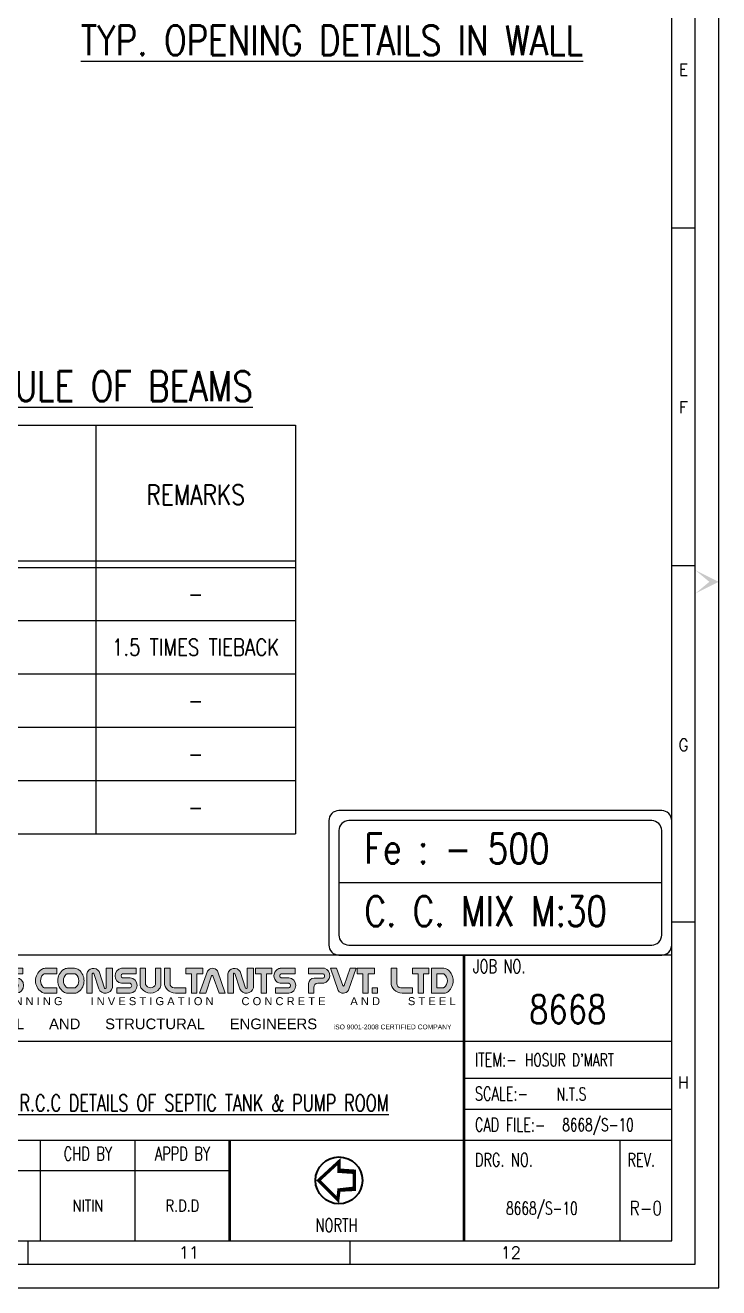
# Model space of a CAD drawing. Header units: inches. Extents: x 242373 to 956460, y -331936 to -238383.
# Drawn here: x 946048 to 956460, y -280173 to -261222 of the extents above; entities that cross this region are included whole.
import ezdxf
from ezdxf.enums import TextEntityAlignment as Align

# ---------------------------------------------------------------- set-up
doc = ezdxf.new("R2010")
doc.units = ezdxf.units.IN
doc.header["$MEASUREMENT"] = 0
doc.layers.add('00 ECPL LOGO', color=250, linetype='Continuous', lineweight=20)
doc.layers.add('00 ELEV-2', color=9, linetype='Continuous', lineweight=30)
for name, color, linetype in [('NO. BEAM', 3, 'Continuous'), ('PNA', 8, 'Continuous'), ('S-TEXT', 2, 'Continuous'), ('S-TEXT-1', 4, 'Continuous'), ('S-TITIL', 6, 'Continuous'), ('SCH-LINE', 7, 'Continuous'), ('SCHEDULE LINE', 7, 'Continuous'), ('TEXT (SHEET)', 4, 'Continuous'), ('TITLE', 6, 'Continuous')]:
    doc.layers.add(name, color=color, linetype=linetype)
doc.styles.add('ROMANS', font='SIMPLEX.shx', dxfattribs={"width": 0.7})
doc.styles.add('SEC. TEXT', font='arial.ttf', dxfattribs={"height": 180})

# ---------------------------------------------------------------- blocks, each defined once
blk = doc.blocks.new('EPICONS TITLE')
at = {"layer": '00 ECPL LOGO'}
h = blk.add_hatch(color=7, dxfattribs=at)
h.dxf.hatch_style = 1
h.paths.add_polyline_path([(677.829000000027, -251.6688805880694), (677.829000000027, -145.874880588075), (413.6996235806726, -145.8748805880605, 0.2616358707957879), (302.6814354319358, -208.2364159381687, 0.2858408379366701), (304.3129999999655, -377.5478805880703, 0.3449017254041466), (323.5944401986198, -574.1071127139802, 0.2049917351981788), (417.640792237711, -614.3558805880675), (677.829000000027, -614.3558805880675), (677.829000000027, -510.3428805880612), (424.0430000001793, -510.3428805880612, -1), (418.1403729059966, -426.4408805880738), (677.829000000027, -426.4408805880738), (677.829000000027, -330.929880588068), (424.0430000001793, -330.929880588068, -1), (422.3324556179576, -251.6688805880694)])
h = blk.add_hatch(color=7, dxfattribs=at)
h.dxf.hatch_style = 1
h.paths.add_polyline_path([(1011.447999999975, -145.874880588075), (712.3700000002283, -145.874880588075), (712.3700000002283, -251.6688805880694), (996.887999999919, -251.6688805880694, -0.4405445300967683), (996.887999999919, -330.929880588068), (816.3700000002282, -330.929880588068, 0.4142135623730951), (712.3700000002283, -434.9298805880676), (712.3700000002283, -614.3558805880675), (809.7660000001779, -614.3558805880675), (809.7660000001779, -504.4408805880736, -0.4142135623730951), (887.7660000001778, -426.4408805880738), (996.887999999919, -426.4408805880738, 0.7578110330704237)])
h.paths.add_polyline_path([(1254.339999999967, -145.874880588075), (1152.667000000016, -145.874880588075), (1152.667000000016, -614.3558805880675), (1254.339999999967, -614.3558805880675)])
h.paths.add_polyline_path([(1708.261000000057, -145.874880588075), (1494.137453583884, -145.874880588075, 0.1542751128099965), (1419.422639336553, -169.4902175392781, 0.5196721722076539), (1419.422639409662, -590.7405436881454, 0.1542751126342965), (1494.137453583884, -614.3558805880675), (1708.261000000057, -614.3558805880675), (1708.261000000057, -510.3428805880612), (1471.605823972844, -510.3428805880612, -0.210355668819247), (1452.431346758618, -501.9024769265231, -0.3887068919456219), (1452.431346933706, -260.1092840586862, -0.2103556662197497), (1471.605823972844, -251.6688805880694), (1708.261000000057, -251.6688805880694)])
h.paths.add_polyline_path([(2036.833046804531, -145.874880588075), (1904.484896216192, -145.874880588075, 0.1590184077039844), (1827.812896651798, -170.8920034945695, 0.5079685555607166), (1827.812896651798, -589.3387576815513, 0.1590184077039775), (1904.484896216192, -614.3558805880675), (2036.833046804531, -614.3558805880675, 0.1737914576711908), (2119.411430395092, -584.7591203943882, 0.4723113917507903), (2119.411430538981, -175.4716409002722, 0.1737914580408644)])
h.paths.add_polyline_path([(2045.959092261153, -251.6688805880694, -0.1850521213143653), (2063.335037178243, -258.3278222344088, -0.4458936489019866), (2063.335037178243, -503.6839389417146, -0.1850521213142943), (2045.959092261153, -510.3428805880757), (1898.908907739096, -510.3428805880612, -0.1850521213143657), (1881.532962821773, -503.6839389417218, -0.4458936489019796), (1881.532962821773, -258.3278222344234, -0.1850521213142969), (1898.908907739096, -251.6688805880694)], flags=16)
h.paths.add_polyline_path([(2501.364792676293, -209.2070423990445, 0.7234346587531432), (2272.630000000237, -251.6688805880694), (2272.630000000237, -614.3558805880675), (2373.57500000007, -614.3558805880675), (2373.57500000007, -251.6688805880622, -0.7234346587529217), (2399.227408075589, -241.4160778191071), (2495.169295274769, -532.6520307543833, 0.7240771278037909), (2750.80900000001, -510.1211194119313), (2750.80900000001, -145.874880588075), (2634.693000000087, -145.874880588075), (2634.693000000087, -508.9202137739849, -0.7556609249475357), (2603.486040618154, -519.2007253202681)])
h.paths.add_polyline_path([(3197.619000000064, -145.874880588075), (2916.156000000075, -145.874880588075, 0.8237132352941078), (2916.156000000075, -428.7548805880724), (3082.009999999894, -428.7548805880724, -0.7132718676577892), (3082.009999999894, -510.3428805880612), (2829.654000000213, -510.3428805880612), (2829.654000000213, -614.3558805880675), (3082.009999999894, -614.3558805880675, 0.9003086005635502), (3082.009999999894, -323.6888805880735), (2936.396999999998, -323.6888805880735, -0.7469314079422107), (2936.396999999998, -251.6688805880694), (3197.619000000064, -251.6688805880694)])
h = blk.add_hatch(color=7, dxfattribs=at)
h.dxf.hatch_style = 1
h.paths.add_polyline_path([(3836.698999999907, -145.874880588075), (3622.575453583966, -145.874880588075, 0.1542753947379089), (3547.860522154604, -169.4902998373, 0.5196718187966388), (3547.860522154604, -590.7404613387987, 0.1542753947378824), (3622.575453583966, -614.3558805880675), (3836.698999999907, -614.3558805880675), (3836.698999999907, -510.3428805880612), (3600.079229690717, -510.3428805880612, -0.210931993460751), (3580.866038935841, -501.8601092790412, -0.3852776021417976), (3579.958592769341, -260.2964949306624, -0.2128946086899093), (3599.302848158755, -251.6688805880694), (3836.698999999907, -251.6688805880694)])
h.paths.add_polyline_path([(4255.110002492902, -175.4717000801611, 0.1737916426148752), (4172.531546804472, -145.874880588075), (4040.183396215899, -145.874880588075, 0.1590180554088046), (3963.51154094271, -170.8918981146998, 0.5079689893301759), (3963.511540921523, -589.3388630458282, 0.1590180554609724), (4040.183396215899, -614.3558805880675), (4172.531546804472, -614.3558805880675, 0.1737916426149141), (4255.110002492902, -584.7590610960251, 0.4723111765146373)])
h.paths.add_polyline_path([(4181.657592261326, -251.6688805880694, -0.1850527108791211), (4199.033581279334, -258.3278618546901, -0.4458934349517053), (4199.03358065302, -503.6838998839231, -0.1850527025092473), (4181.657592261326, -510.3428805880612), (4034.607407738802, -510.3428805880612, -0.1850527037449687), (4017.231419254442, -503.6838998008751, -0.4458934353954175), (4017.23141899507, -258.3278616084716, -0.1850527072153554), (4034.607407738802, -251.6688805880694)], flags=16)
h.paths.add_polyline_path([(4406.072999999975, -251.6688805880694), (4406.072999999975, -614.3558805880675), (4507.01800000004, -614.3558805880675), (4507.01800000004, -251.6688805880622, -0.4368608131132649), (4521.746773780672, -236.22645193059, -0.3197383771048161), (4533.902940743022, -245.1574866697265), (4628.612295274971, -532.6520307543833, 0.7240771278037909), (4884.251999999978, -510.1211194119313), (4884.251999999978, -145.874880588075), (4768.136000000056, -145.874880588075), (4768.136000000056, -508.9202137739849, -0.7556609249475357), (4736.929040618124, -519.2007253202681), (4634.807792676263, -209.2070423990445, 0.723434658753143)])
h.paths.add_polyline_path([(5334.871000000159, -145.874880588075), (5053.408000000171, -145.874880588075, 0.8237132352941078), (5053.408000000171, -428.7548805880724), (5219.261999999988, -428.7548805880724, -0.7132718676577892), (5219.261999999988, -510.3428805880612), (4966.906000000076, -510.3428805880612), (4966.906000000076, -614.3558805880675), (5219.261999999988, -614.3558805880675, 0.9003086005635502), (5219.261999999988, -323.6888805880735), (5073.649000000092, -323.6888805880735, -0.7469314079422107), (5073.649000000092, -251.6688805880694), (5334.871000000159, -251.6688805880694)])
h.paths.add_polyline_path([(5508.954000000027, -145.874880588075), (5408.048000000068, -145.874880588075), (5408.048000000068, -451.793677041125, 0.1601061359490621), (5433.391377604916, -528.9104157484616, 0.5053025798314036), (5771.586622395203, -528.9104157484398, 0.160106135949047), (5796.930000000052, -451.793677041125), (5796.930000000052, -145.874880588075), (5698.728000000003, -145.874880588075), (5698.728000000003, -451.3878805880668, -0.6213179887655872), (5508.954000000027, -451.3878805880668)])
h.paths.add_polyline_path([(5968.595000000089, -145.874880588075), (5862.476000000142, -145.874880588075), (5862.476000000142, -406.3558805880671, 0.4142135623730951), (6070.476000000142, -614.3558805880675), (6267.347999999882, -614.3558805880675), (6267.347999999882, -510.3428805880612), (6046.595000000086, -510.3428805880612, -0.4142135623730951), (5968.595000000089, -432.3428805880612)])
h.paths.add_polyline_path([(6588.746999999858, -145.874880588075), (6267.347999999882, -145.874880588075), (6267.347999999882, -249.146880588065), (6372.024000000091, -249.146880588065), (6372.024000000091, -614.3558805880675), (6473.437000000034, -614.3558805880675), (6473.437000000034, -249.146880588065), (6588.746999999858, -249.146880588065)])
h.paths.add_polyline_path([(6863.417465642443, -194.3833644490369, 0.5392113691825711), (6672.362500738701, -200.5012775408977), (6522.823999999906, -614.3558805880675), (6640.630000000236, -614.3558805880675), (6752.175306084914, -289.3993335198393, -0.7086169242701768), (6776.705099989776, -289.2235735791546), (6893.545000000274, -614.3558805880675), (7006.242000000201, -614.3558805880675)])
h.paths.add_polyline_path([(7288.120792676345, -209.2070423990445, 0.7234346587531455), (7059.386000000058, -251.6688805880694), (7059.386000000058, -614.3558805880675), (7160.331000000121, -614.3558805880675), (7160.331000000121, -251.6688805881058, -0.7234346587541342), (7185.983408075408, -241.4160778191071), (7281.925295274587, -532.6520307543542, 0.7240771278038776), (7537.565000000062, -510.1211194119313), (7537.565000000062, -145.874880588075), (7421.448999999906, -145.874880588075), (7421.448999999906, -508.9202137739777, -0.755660924947765), (7390.242040618205, -519.2007253202681)])
h.paths.add_polyline_path([(7885.509999999893, -145.874880588075), (7579.021999999997, -145.874880588075), (7579.021999999997, -249.146880588065), (7683.697999999976, -249.146880588065), (7683.697999999976, -614.3558805880675), (7785.110999999917, -614.3558805880675), (7785.110999999917, -249.146880588065), (7885.509999999893, -249.146880588065)])
h.paths.add_polyline_path([(8321.231000000262, -145.8748895665849), (8059.113881815575, -145.8748895665849, 0.1575684330512956), (7983.037112435209, -170.4598756423875, 0.5115319395077659), (7983.036983966012, -404.1698107758493, 0.1575687150537786), (8059.113869374966, -428.7548805880724), (8205.621999999858, -428.7548895665821, -0.7132718676577892), (8205.621999999858, -510.3428895665856), (7953.266000000178, -510.3428895665856), (7953.266000000178, -614.3558805880675), (8205.62208533811, -614.3558805880675, 0.9003083347794477), (8205.621999999858, -323.6888895665834), (8065.364551706822, -323.6888895665834), (8060.008999999964, -323.6888895665834, -0.7222040061934756), (8060.00902710727, -249.146880588065), (8321.231000000262, -249.146880588065)])
h = blk.add_hatch(color=7, dxfattribs=at)
h.dxf.hatch_style = 1
h.paths.add_polyline_path([(8875.226000000142, -145.874880588075), (8576.147999999928, -145.874880588075), (8576.147999999928, -251.6688805880694), (8848.540562731097, -251.6688805880694, -0.2704442398320413), (8871.177222227094, -264.8789764891917, -0.2629701555815113), (8871.177222214057, -317.7197847098578, -0.2704442395604956), (8848.540562731097, -330.929880588068), (8680.14799999993, -330.929880588068, 0.4142135623730951), (8576.147999999928, -434.9298805880676), (8576.147999999928, -614.3558805880675), (8673.54400000011, -614.3558805880675), (8673.54400000011, -504.4408805880736, -0.4142135623730951), (8751.54400000011, -426.4408805880738), (8860.666000000085, -426.4408805880738, 0.7578110330704237)])
h.paths.add_polyline_path([(9103.043641752913, -145.874880588075), (8990.346641752985, -145.874880588075), (9133.17117611051, -565.8473967271057, 0.5392113691825723), (9324.226141014251, -559.7294836352298), (9473.764641752816, -145.874880588075), (9355.958641753183, -145.874880588075), (9244.413335668272, -470.8314276562886, -0.70861692427021), (9219.88354176318, -471.0071875969807)])
h.paths.add_polyline_path([(9813.71550000005, -145.874880588075), (9492.316500000072, -145.874880588075), (9492.316500000072, -249.146880588065), (9596.992500000053, -249.146880588065), (9596.992500000053, -614.3558805880675), (9698.405500000228, -614.3558805880675), (9698.405500000228, -249.146880588065), (9813.71550000005, -249.146880588065)])
h.paths.add_polyline_path([(10234.22000000009, -145.874880588075), (10128.10100000014, -145.874880588075), (10128.10100000014, -406.3558805880671, 0.4142135623730951), (10336.10100000014, -614.3558805880675), (10532.97299999976, -614.3558805880675), (10532.97299999976, -510.3428805880612), (10312.22000000009, -510.3428805880612, -0.4142135623730951), (10234.22000000009, -432.3428805880612)])
h.paths.add_polyline_path([(9870.740000000107, -510.3428805880612), (9774.812999999966, -510.3428805880612), (9774.812999999966, -614.3558805880675), (9870.740000000107, -614.3558805880675)])
h = blk.add_hatch(color=7, dxfattribs=at)
h.dxf.hatch_style = 1
h.paths.add_polyline_path([(10532.76500000013, -145.874880588075), (10532.76500000013, -249.146880588065), (10637.44100000011, -249.146880588065), (10637.44100000011, -614.3558805880675), (10738.85400000028, -614.3558805880675), (10738.85400000028, -249.146880588065), (10839.25300000002, -249.146880588065), (10839.25300000002, -145.874880588075)])
h.paths.add_polyline_path([(10889.70600000024, -145.874880588075), (10889.70600000024, -614.3558805880675), (11119.4150058045, -614.3558805880675, 0.189445747908787), (11207.92410275433, -579.5721594333297, 0.4357543011908771), (11207.92410275433, -180.6586017428417, 0.1894457479087427), (11119.4150058045, -145.874880588075)])
h.paths.add_polyline_path([(11121.78200000012, -249.146880588065, -0.5191120844117068), (11121.78200000012, -510.3428805880612), (10988.62300000013, -510.3428805880612), (10988.62300000013, -249.146880588065)], flags=16)
at = {"layer": '00 ECPL LOGO', "color": 7}
for p, q in [((677.829000000027, -145.874880588075), (413.6996235806726, -145.874880588075)), ((677.829000000027, -251.6688805880694), (677.829000000027, -145.874880588075)), ((1011.447999999975, -145.874880588075), (712.3700000002283, -145.874880588075)), ((712.3700000002283, -145.874880588075), (712.3700000002283, -251.6688805880694)), ((1152.667000000016, -145.874880588075), (1254.339999999967, -145.874880588075)), ((1152.667000000016, -145.874880588075), (1152.667000000016, -614.3558805880675)), ((1254.339999999967, -145.874880588075), (1254.339999999967, -614.3558805880675)), ((1494.137453583884, -145.874880588075), (1708.261000000057, -145.874880588075)), ((1708.261000000057, -251.6688805880694), (1708.261000000057, -145.874880588075)), ((1904.484896216192, -145.874880588075), (2036.833046804531, -145.874880588075)), ((2501.364792676293, -209.2070423990445), (2603.486040618154, -519.2007253202681)), ((2634.693000000087, -145.874880588075), (2750.80900000001, -145.874880588075)), ((2750.80900000001, -145.874880588075), (2634.693000000087, -145.874880588075)), ((2634.693000000087, -145.874880588075), (2634.693000000087, -510.3428805880612)), ((2750.80900000001, -145.874880588075), (2750.80900000001, -510.3428805880612)), ((2916.156000000075, -145.874880588075), (3197.619000000064, -145.874880588075)), ((3197.619000000064, -145.874880588075), (2916.156000000075, -145.874880588075)), ((3197.619000000064, -251.6688805880694), (3197.619000000064, -145.874880588075)), ((3836.698999999907, -145.874880588075), (3622.575453583966, -145.874880588075)), ((3836.698999999907, -251.6688805880694), (3836.698999999907, -145.874880588075)), ((4040.183396215899, -145.874880588075), (4172.531546804472, -145.874880588075)), ((4634.807792676263, -209.2070423990445), (4736.929040618124, -519.2007253202681)), ((4768.136000000056, -145.874880588075), (4884.251999999978, -145.874880588075)), ((4768.136000000056, -145.874880588075), (4884.251999999978, -145.874880588075)), ((4884.251999999978, -145.874880588075), (4768.136000000056, -145.874880588075)), ((4768.136000000056, -145.874880588075), (4768.136000000056, -510.3428805880612)), ((4884.251999999978, -145.874880588075), (4884.251999999978, -510.1211194119242)), ((5053.408000000171, -145.874880588075), (5334.871000000159, -145.874880588075)), ((5053.408000000171, -145.874880588075), (5334.871000000159, -145.874880588075)), ((5334.871000000159, -145.874880588075), (5053.408000000171, -145.874880588075)), ((5334.871000000159, -251.6688805880694), (5334.871000000159, -145.874880588075)), ((5408.048000000068, -145.874880588075), (5508.954000000027, -145.874880588075)), ((5508.954000000027, -145.874880588075), (5408.048000000068, -145.874880588075)), ((5408.048000000068, -145.874880588075), (5408.048000000068, -451.793677041125)), ((5508.954000000027, -145.874880588075), (5508.954000000027, -451.3878805880668)), ((5698.728000000003, -145.874880588075), (5796.930000000052, -145.874880588075)), ((5796.930000000052, -145.874880588075), (5698.728000000003, -145.874880588075)), ((5698.728000000003, -145.874880588075), (5698.728000000003, -451.3878805880668)), ((5796.930000000052, -145.874880588075), (5796.930000000052, -451.793677041125)), ((5862.476000000142, -145.874880588075), (5968.595000000089, -145.874880588075)), ((5968.595000000089, -145.874880588075), (5862.476000000142, -145.874880588075)), ((5862.476000000142, -406.3558805880671), (5862.476000000142, -145.874880588075)), ((5968.595000000089, -432.3428805880612), (5968.595000000089, -145.874880588075)), ((6267.347999999882, -145.874880588075), (6588.746999999858, -145.874880588075)), ((6588.746999999858, -145.874880588075), (6267.347999999882, -145.874880588075)), ((6267.347999999882, -145.874880588075), (6267.347999999882, -249.146880588065)), ((6522.823999999906, -614.3558805880675), (6672.362500738701, -200.5012775408977)), ((6588.746999999858, -145.874880588075), (6588.746999999858, -249.146880588065)), ((7006.242000000201, -614.3558805880675), (6863.417465642443, -194.3833644490369)), ((7288.120792676345, -209.2070423990445), (7390.242040618205, -519.2007253202681)), ((7421.448999999906, -145.874880588075), (7537.565000000062, -145.874880588075)), ((7421.448999999906, -145.874880588075), (7537.565000000062, -145.874880588075)), ((7537.565000000062, -145.874880588075), (7421.448999999906, -145.874880588075)), ((7421.448999999906, -145.874880588075), (7537.565000000062, -145.874880588075)), ((7421.448999999906, -145.874880588075), (7421.448999999906, -510.3428805880612)), ((7537.565000000062, -145.874880588075), (7537.565000000062, -510.3428805880612)), ((7579.021999999997, -145.874880588075), (7885.509999999893, -145.874880588075)), ((7885.509999999893, -145.874880588075), (7579.021999999997, -145.874880588075)), ((7579.021999999997, -145.874880588075), (7885.509999999893, -145.874880588075)), ((7579.021999999997, -145.874880588075), (7885.509999999893, -145.874880588075)), ((7885.509999999893, -145.874880588075), (7579.021999999997, -145.874880588075)), ((7579.021999999997, -145.874880588075), (7579.021999999997, -249.146880588065)), ((7885.509999999893, -145.874880588075), (7885.509999999893, -249.146880588065)), ((8039.768000000043, -145.8748895665849), (8321.231000000262, -145.8748895665849)), ((8039.768000000043, -145.8748895665849), (8321.231000000262, -145.8748895665849)), ((8321.231000000262, -145.8748895665849), (8059.113881815575, -145.8748895665849)), ((8321.231000000262, -251.6688895665866), (8321.231000000262, -145.8748895665849)), ((8875.226000000142, -145.874880588075), (8576.147999999928, -145.874880588075)), ((8576.147999999928, -145.874880588075), (8576.147999999928, -251.6688805880694)), ((9103.043641752913, -145.874880588075), (8990.346641752985, -145.874880588075)), ((9103.043641752913, -145.874880588075), (8990.346641752985, -145.874880588075)), ((8990.346641752985, -145.874880588075), (9133.17117611051, -565.8473967270984)), ((9103.043641752913, -145.874880588075), (9219.88354176318, -471.0071875969807)), ((9355.958641753183, -145.874880588075), (9244.413335668272, -470.8314276562886)), ((9473.764641752816, -145.874880588075), (9324.226141014251, -559.7294836352298)), ((9473.764641752816, -145.874880588075), (9355.958641753183, -145.874880588075)), ((9407.841641752864, -145.874880588075), (9355.958641753183, -145.874880588075)), ((9473.764641752816, -145.874880588075), (9355.958641753183, -145.874880588075)), ((9492.316500000072, -145.874880588075), (9813.71550000005, -145.874880588075)), ((9813.71550000005, -145.874880588075), (9492.316500000072, -145.874880588075)), ((9492.316500000072, -145.874880588075), (9813.71550000005, -145.874880588075)), ((9492.316500000072, -145.874880588075), (9813.71550000005, -145.874880588075)), ((9492.316500000072, -145.874880588075), (9813.71550000005, -145.874880588075)), ((9492.316500000072, -145.874880588075), (9492.316500000072, -249.146880588065)), ((9813.71550000005, -145.874880588075), (9813.71550000005, -249.146880588065)), ((10128.10100000014, -145.874880588075), (10234.22000000009, -145.874880588075)), ((10234.22000000009, -145.874880588075), (10128.10100000014, -145.874880588075)), ((10128.10100000014, -406.3558805880671), (10128.10100000014, -145.874880588075)), ((10234.22000000009, -432.3428805880612), (10234.22000000009, -145.874880588075)), ((10532.76500000013, -145.874880588075), (10839.25300000002, -145.874880588075)), ((10839.25300000002, -145.874880588075), (10532.76500000013, -145.874880588075)), ((10532.76500000013, -145.874880588075), (10532.76500000013, -249.146880588065)), ((10839.25300000002, -145.874880588075), (10839.25300000002, -249.146880588065)), ((10889.70600000024, -145.874880588075), (11119.4150058045, -145.874880588075)), ((10889.70600000024, -145.874880588075), (10889.70600000024, -614.3558805880675)), ((418.1403729059966, -426.4408805880738), (677.829000000027, -426.4408805880738)), ((424.0430000001793, -251.6688805880694), (677.829000000027, -251.6688805880694)), ((677.829000000027, -330.929880588068), (424.0430000001793, -330.929880588068)), ((677.829000000027, -426.4408805880738), (677.829000000027, -330.929880588068)), ((996.887999999919, -251.6688805880694), (712.3700000002283, -251.6688805880694)), ((712.3700000002283, -434.9298805880676), (712.3700000002283, -614.3558805880675)), ((996.887999999919, -330.929880588068), (816.3700000002282, -330.929880588068)), ((887.7660000001778, -426.4408805880738), (996.887999999919, -426.4408805880738)), ((1471.605823972844, -251.6688805880694), (1708.261000000057, -251.6688805880694)), ((1898.908907739096, -251.6688805880694), (2045.959092261153, -251.6688805880694)), ((2272.630000000237, -251.6688805880694), (2272.630000000237, -614.3558805880675)), ((2373.57500000007, -251.6688805880694), (2373.57500000007, -614.3558805880675)), ((2399.227408075589, -241.4160778191144), (2495.169295274769, -532.6520307543833)), ((2750.7570000001, -251.6688805880694), (2750.80900000001, -251.6688805880694)), ((3082.009999999894, -428.7548805880724), (2916.156000000075, -428.7548805880724)), ((2936.396999999998, -251.6688805880694), (3197.619000000064, -251.6688805880694)), ((3082.009999999894, -323.6888805880735), (2936.396999999998, -323.6888805880735)), ((3599.302848158755, -251.6688805880694), (3836.698999999907, -251.6688805880694)), ((4034.607407738802, -251.6688805880694), (4181.657592261326, -251.6688805880694)), ((4406.072999999975, -251.6688805880694), (4406.072999999975, -614.3558805880675)), ((4507.01800000004, -251.6688805880694), (4507.01800000004, -614.3558805880675)), ((4533.902940743022, -245.1574866697556), (4628.612295274971, -532.6520307543833)), ((4884.20000000007, -251.6688805880694), (4884.251999999978, -251.6688805880694)), ((5219.261999999988, -428.7548805880724), (5053.408000000171, -428.7548805880724)), ((5073.649000000092, -251.6688805880694), (5334.871000000159, -251.6688805880694)), ((5219.261999999988, -323.6888805880735), (5073.649000000092, -323.6888805880735)), ((6267.347999999882, -249.146880588065), (6372.024000000091, -249.146880588065)), ((6372.024000000091, -614.3558805880675), (6372.024000000091, -249.146880588065)), ((6473.437000000034, -614.3558805880675), (6473.437000000034, -249.146880588065)), ((6473.437000000034, -249.146880588065), (6588.746999999858, -249.146880588065)), ((6640.630000000236, -614.3558805880675), (6752.175306084914, -289.3993335198393)), ((6893.545000000274, -614.3558805880675), (6776.705099989776, -289.2235735791546)), ((7059.386000000058, -251.6688805880694), (7059.386000000058, -614.3558805880675)), ((7160.331000000121, -251.6688805880694), (7160.331000000121, -614.3558805880675)), ((7185.983408075408, -241.4160778191144), (7281.925295275055, -532.6520307543833)), ((7537.512999999918, -251.6688805880694), (7537.565000000062, -251.6688805880694)), ((7579.021999999997, -249.146880588065), (7683.697999999976, -249.146880588065)), ((7579.021999999997, -249.146880588065), (7683.697999999976, -249.146880588065)), ((7683.697999999976, -614.3558805880675), (7683.697999999976, -249.146880588065)), ((7785.110999999917, -614.3558805880675), (7785.110999999917, -249.146880588065)), ((7785.110999999917, -249.146880588065), (7885.509999999893, -249.146880588065)), ((7785.110999999917, -249.146880588065), (7885.509999999893, -249.146880588065)), ((8205.621999999858, -428.7548895665821), (8039.768000000043, -428.7548895665821)), ((8059.113869374966, -428.7548805880724), (8194.42900000012, -428.7548805880724)), ((8060.008999999964, -249.146880588065), (8321.231000000262, -249.146880588065)), ((8205.621999999858, -323.6888895665834), (8060.008999999964, -323.6888895665834)), ((8065.364551706822, -323.6888895665834), (8205.621999999858, -323.6888895665834)), ((8848.540562731097, -251.6688805880694), (8576.147999999928, -251.6688805880694)), ((8576.147999999928, -434.9298805880676), (8576.147999999928, -614.3558805880675)), ((8848.540562731097, -330.929880588068), (8680.14799999993, -330.929880588068)), ((8751.54400000011, -426.4408805880738), (8860.666000000085, -426.4408805880738)), ((9492.316500000072, -249.146880588065), (9596.992500000053, -249.146880588065)), ((9492.316500000072, -249.146880588065), (9596.992500000053, -249.146880588065)), ((9596.992500000053, -614.3558805880675), (9596.992500000053, -249.146880588065)), ((9698.405500000228, -614.3558805880675), (9698.405500000228, -249.146880588065)), ((9698.405500000228, -249.146880588065), (9813.71550000005, -249.146880588065)), ((9698.405500000228, -249.146880588065), (9813.71550000005, -249.146880588065)), ((10532.76500000013, -249.146880588065), (10637.44100000011, -249.146880588065)), ((10637.44100000011, -249.146880588065), (10532.76500000013, -249.146880588065)), ((10637.44100000011, -614.3558805880675), (10637.44100000011, -249.146880588065)), ((10738.85400000028, -614.3558805880675), (10738.85400000028, -249.146880588065)), ((10738.85400000028, -249.146880588065), (10839.25300000002, -249.146880588065)), ((10738.85400000028, -249.146880588065), (10839.25300000002, -249.146880588065)), ((10839.25300000002, -249.146880588065), (10738.85400000028, -249.146880588065)), ((10988.62300000013, -249.146880588065), (10988.62300000013, -510.3428805880612)), ((10988.62300000013, -249.146880588065), (11113.14564004168, -249.146880588065)), ((417.640792237711, -614.3558805880675), (677.829000000027, -614.3558805880675)), ((677.829000000027, -510.3428805880612), (418.1403729059966, -510.3428805880612)), ((677.829000000027, -614.3558805880675), (677.829000000027, -510.3428805880612)), ((712.3700000002283, -614.3558805880675), (809.7660000001779, -614.3558805880675)), ((809.7660000001779, -504.4408805880736), (809.7660000001779, -614.3558805880675)), ((1152.667000000016, -614.3558805880675), (1254.339999999967, -614.3558805880675)), ((1471.605823972844, -510.3428805880612), (1708.261000000057, -510.3428805880612)), ((1494.137453583884, -614.3558805880675), (1708.261000000057, -614.3558805880675)), ((1708.261000000057, -614.3558805880675), (1708.261000000057, -510.3428805880612)), ((1898.908907739096, -510.3428805880612), (2045.959092261153, -510.3428805880612)), ((2036.833046804531, -614.3558805880675), (1904.484896216192, -614.3558805880675)), ((2272.630000000237, -614.3558805880675), (2373.57500000007, -614.3558805880675)), ((2613.997989849537, -614.3558805880675), (2634.693000000087, -614.3558805880675)), ((2634.693000000087, -613.5781762940533), (2634.693000000087, -614.3558805880675)), ((2750.7570000001, -510.3428805880612), (2750.80900000001, -510.3428805880612)), ((2829.654000000213, -614.3558805880675), (2829.654000000213, -510.3428805880612)), ((2829.654000000213, -510.3428805880612), (3082.009999999894, -510.3428805880612)), ((2829.654000000213, -614.3558805880675), (3082.009999999894, -614.3558805880675)), ((2829.654000000213, -614.3558805880675), (3082.009999999894, -614.3558805880675)), ((3600.079229690717, -510.3428805880612), (3836.698999999907, -510.3428805880612)), ((3622.575453583966, -614.3558805880675), (3836.698999999907, -614.3558805880675)), ((3836.698999999907, -614.3558805880675), (3836.698999999907, -510.3428805880612)), ((4034.607407738802, -510.3428805880612), (4181.657592261326, -510.3428805880612)), ((4040.183396215899, -614.3558805880675), (4172.531546804472, -614.3558805880675)), ((4406.072999999975, -614.3558805880675), (4507.01800000004, -614.3558805880675)), ((4406.072999999975, -614.3558805880675), (4507.01800000004, -614.3558805880675)), ((4406.072999999975, -614.3558805880675), (4507.01800000004, -614.3558805880675)), ((4966.906000000076, -614.3558805880675), (4966.906000000076, -510.3428805880612)), ((4966.906000000076, -510.3428805880612), (5219.261999999988, -510.3428805880612)), ((4966.906000000076, -510.3428805880612), (5219.261999999988, -510.3428805880612)), ((4966.906000000076, -614.3558805880675), (5219.261999999988, -614.3558805880675)), ((4966.906000000076, -614.3558805880675), (5219.261999999988, -614.3558805880675)), ((4966.906000000076, -614.3558805880675), (5219.261999999988, -614.3558805880675)), ((6046.595000000086, -510.3428805880612), (6267.347999999882, -510.3428805880612)), ((6070.476000000142, -614.3558805880675), (6267.347999999882, -614.3558805880675)), ((6070.476000000142, -614.3558805880675), (6267.347999999882, -614.3558805880675)), ((6267.347999999882, -510.3428805880612), (6267.347999999882, -614.3558805880675)), ((6372.024000000091, -614.3558805880675), (6473.437000000034, -614.3558805880675)), ((6372.024000000091, -614.3558805880675), (6473.437000000034, -614.3558805880675)), ((6522.823999999906, -614.3558805880675), (6640.630000000236, -614.3558805880675)), ((6588.746999999858, -614.3558805880675), (6640.630000000236, -614.3558805880675)), ((6893.545000000274, -614.3558805880675), (7006.242000000201, -614.3558805880675)), ((6893.545000000274, -614.3558805880675), (7006.242000000201, -614.3558805880675)), ((7059.386000000058, -614.3558805880675), (7160.331000000121, -614.3558805880675)), ((7059.386000000058, -614.3558805880675), (7160.331000000121, -614.3558805880675)), ((7059.386000000058, -614.3558805880675), (7160.331000000121, -614.3558805880675)), ((7537.512999999918, -510.3428805880612), (7537.565000000062, -510.3428805880612)), ((7683.697999999976, -614.3558805880675), (7785.110999999917, -614.3558805880675)), ((7683.697999999976, -614.3558805880675), (7785.110999999917, -614.3558805880675)), ((7683.697999999976, -614.3558805880675), (7785.110999999917, -614.3558805880675)), ((7683.697999999976, -614.3558805880675), (7785.110999999917, -614.3558805880675)), ((7953.266000000178, -614.3558895665847), (7953.266000000178, -510.3428895665856)), ((7953.266000000178, -510.3428895665856), (8205.621999999858, -510.3428895665856)), ((7953.266000000178, -510.3428895665856), (8205.621999999858, -510.3428895665856)), ((7953.266000000178, -510.3428805880612), (8205.622026073164, -510.3428805880612)), ((7953.266000000178, -614.3558895665847), (8205.621999999858, -614.3558895665847)), ((7953.266000000178, -614.3558895665847), (8205.621999999858, -614.3558895665847)), ((7953.266000000178, -614.3558895665847), (8205.621999999858, -614.3558895665847)), ((7953.266000000178, -614.3558805880675), (8205.62208533811, -614.3558805880675)), ((7953.266000000178, -614.3558805880675), (8205.62208533811, -614.3558805880675)), ((8576.147999999928, -614.3558805880675), (8673.54400000011, -614.3558805880675)), ((8673.54400000011, -504.4408805880736), (8673.54400000011, -614.3558805880675)), ((9596.992500000053, -614.3558805880675), (9698.405500000228, -614.3558805880675)), ((9596.992500000053, -614.3558805880675), (9698.405500000228, -614.3558805880675)), ((9596.992500000053, -614.3558805880675), (9698.405500000228, -614.3558805880675)), ((10312.22000000009, -510.3428805880612), (10532.97299999976, -510.3428805880612)), ((10336.10100000014, -614.3558805880675), (10532.97299999976, -614.3558805880675)), ((10336.10100000014, -614.3558805880675), (10532.97299999976, -614.3558805880675)), ((10532.97299999976, -510.3428805880612), (10532.97299999976, -614.3558805880675)), ((10637.44100000011, -614.3558805880675), (10738.85400000028, -614.3558805880675)), ((10637.44100000011, -614.3558805880675), (10738.85400000028, -614.3558805880675)), ((10637.44100000011, -614.3558805880675), (10738.85400000028, -614.3558805880675)), ((10637.44100000011, -614.3558805880675), (10738.85400000028, -614.3558805880675)), ((10652.65100000007, -614.3558805880675), (10738.85400000028, -614.3558805880675)), ((10652.65100000007, -614.3558805880675), (10738.85400000028, -614.3558805880675)), ((10652.65100000007, -614.3558805880675), (10738.85400000028, -614.3558805880675)), ((10652.65100000007, -614.3558805880675), (10738.85400000028, -614.3558805880675)), ((10889.70600000024, -614.3558805880675), (11119.4150058045, -614.3558805880675)), ((10988.62300000013, -510.3428805880612), (11113.14564004168, -510.3428805880612))]:
    blk.add_line(p, q, dxfattribs=at)
blk.add_lwpolyline([(9774.812999999966, -510.3428805880612), (9870.740000000107, -510.3428805880612), (9870.740000000107, -614.3558805880675), (9774.812999999966, -614.3558805880675)], close=True, dxfattribs=at)
for centre, radius, start, end in [((439.4801262071123, -291.5817532710716), 160.1884111068391, 148.6479732634034, 212.4563104894957), ((413.6996235806726, -275.8748805880605), 130, 90, 148.6479732634034), ((964.7639677376719, -284.1130044814126), 145.9081141192432, 282.7187938279029, 71.33979594146612), ((1567.346576134558, -380.1153805880677), 257.3799727777884, 125.0807431347852, 234.9192568652147), ((1494.137453583884, -275.874880588075), 130, 90, 125.0807431347852), ((1980.614716543234, -380.1153805880677), 259.0807165432802, 126.141724895294, 233.858275104706), ((1904.484896216192, -275.874880588075), 130, 90, 126.141724895294), ((2036.833046804531, -275.874880588075), 130, 50.56377907196303, 90), ((1951.098516616621, -380.1153805880677), 264.9684833832336, 309.436220928037, 50.56377907196303), ((2393.991500000121, -268.1140235599014), 122.4706348869565, 28.74999002335567, 172.2831131431353), ((2388.089994925191, -250.7678167987033), 14.54293621063123, 40.01913361403341, 183.5522566011013), ((2943.758121624706, -287.3148805880701), 144.1081216246374, 101.0425293359432, 258.9574706640568), ((3695.784576134175, -380.1153805880677), 257.3799727777884, 125.0807431347852, 234.9192568652147), ((3622.575453583966, -275.874880588075), 130, 90, 125.0807431347852), ((4116.313216543407, -380.1153805880677), 259.0807165432802, 126.141724895294, 233.858275104706), ((4040.183396215899, -275.874880588075), 130, 90, 126.141724895294), ((4172.531546804472, -275.874880588075), 130, 50.56377907196303, 90), ((4086.797016617027, -380.1153805880677), 264.9684833832336, 309.436220928037, 50.56377907196303), ((4527.434499999858, -268.1140235599014), 122.4706348869565, 28.74999002335567, 172.2831131431353), ((4521.532994924927, -250.7678167987033), 14.54293621063123, 89.15773063356701, 183.5522566011013), ((4521.555675842683, -249.225047300024), 13.00000000000015, 18.23343845231679, 89.15773063356701), ((5081.010121624799, -287.3148805880701), 144.1081216246374, 101.0425293359432, 258.9574706640568), ((6769.901780805667, -260.2683070727508), 114.3940950181072, 35.16598237592324, 148.5021859004906), ((7180.74749999994, -268.1140235599014), 122.4706348869565, 28.74999002335567, 172.2831131431353), ((7174.845994925011, -250.7678167987033), 14.54293621063123, 40.01913361403341, 183.5522566011013), ((8067.370121624669, -287.3148895665798), 144.1081216246374, 125.8179567883702, 234.1819807695831), ((8059.113881815575, -275.8748895665849), 130, 90, 125.8179567883702), ((8828.541967737605, -284.1130044814126), 145.9081141192432, 282.7187938279029, 71.33979594146612), ((11119.4150058045, -275.874880588075), 130, 47.09074327539061, 90), ((11022.51736779045, -380.1153805880677), 272.3208842474648, 312.9092567246093, 47.09074327539061), ((439.4801262071123, -463.5140079050688), 160.188411106839, 147.5436895105043, 223.6612391570167), ((421.0916864528552, -468.3918805880676), 42.05468645291758, 94.02421081051529, 265.9757891894846), ((423.1877278090687, -291.2993805880688), 39.63972780898876, 88.76368251251301, 271.236317487487), ((816.3700000002282, -434.9298805880676), 104, 90, 180), ((887.7660000001778, -504.4408805880736), 78, 90, 180), ((960.6385054915444, -291.2993805880688), 53.70849450856296, 312.4487438903171, 47.5512561096829), ((1584.445935899042, -381.005880588069), 179.007929299598, 137.5170929361346, 222.4829070638654), ((1471.605823972844, -277.6688805880695), 26, 90, 137.5170929361346), ((1991.746537772589, -381.005880588069), 164.9149420302614, 131.9364226663242, 228.0635773336758), ((1898.908907739096, -277.6688805880695), 26, 90, 131.9364226663242), ((2045.959092261153, -277.6688805880695), 26, 48.06357733367578, 90), ((1953.12146222766, -381.005880588069), 164.9149420302614, 311.9364226663242, 48.06357733367578), ((2947.053792411811, -287.6788805880642), 37.55379241179318, 106.4855827728816, 253.5144172271184), ((3066.719342362252, -469.0223805880669), 146.1356576378539, 276.0060404719351, 83.99395952806485), ((3067.962216990651, -469.5488805880668), 43.14499557861513, 289.001610170053, 70.99838982994699), ((3713.891521981103, -380.5768805880654), 180.0150013224746, 138.0741204979211, 222.3563465405703), ((3599.302848158755, -277.6688805880695), 26, 90, 138.0741204979211), ((4127.445037772762, -381.005880588069), 164.9149420302614, 131.9364226663242, 228.0635773336758), ((4034.607407738802, -277.6688805880695), 26, 90, 131.9364226663242), ((4181.657592261326, -277.6688805880695), 26, 48.06357733367578, 90), ((4088.8199622276, -381.005880588069), 164.9149420302614, 311.9364226663242, 48.06357733367578), ((5084.305792411906, -287.6788805880642), 37.55379241179318, 106.4855827728816, 253.5144172271184), ((5203.971342362347, -469.0223805880669), 146.1356576378539, 276.0060404719351, 83.99395952806485), ((5205.214216990746, -469.5488805880668), 43.14499557861513, 289.001610170053, 70.99838982994699), ((5538.048000000068, -451.793677041125), 130, 180, 216.384824823266), ((5603.841000000129, -404.5059304226888), 105.8369501653803, 206.2931444103273, 333.7068555896727), ((5666.930000000051, -451.793677041125), 130, 323.615175176734, 0), ((6070.476000000142, -406.3558805880671), 208, 180, 270), ((6046.595000000086, -432.3428805880612), 78, 180, 270), ((6764.471074514673, -293.6200063003344), 13, 19.7664629180066, 161.054590223287), ((8059.113869374966, -298.7548805880724), 130, 234.1819807695831, 270), ((8072.354033107986, -286.41788956659), 39.26228831120557, 108.3260868959418, 238.1957212184618), ((8065.364551706822, -297.6888895665834), 26, 238.1957212184618, 270), ((8190.331342362217, -469.022389566584), 146.1356576378539, 276.0060404719351, 83.99395952806485), ((8191.57421699085, -469.5488895665838), 43.14499557861513, 289.001610170053, 70.99838982994699), ((8680.14799999993, -434.9298805880676), 104, 90, 180), ((8751.54400000011, -504.4408805880736), 78, 90, 180), ((8848.540562731097, -277.6688805880695), 26, 29.46718207842117, 90), ((8848.540562731097, -304.9298805880681), 26, 270, 330.5328179215788), ((8824.416505491708, -291.2993805880688), 53.70849450856296, 330.5328179215788, 29.46718207842117), ((9232.117567238514, -466.6107548758009), 13, 199.7664629180066, 341.0545902232872), ((10336.10100000014, -406.3558805880671), 208, 180, 270), ((10312.22000000009, -432.3428805880612), 78, 180, 270), ((11113.14564004168, -275.146880588065), 26, 51.48157798133135, 90), ((11029.88971016323, -379.7448805880632), 159.6872898370086, 308.5184220186687, 51.48157798133135), ((417.640792237711, -484.3558805880674), 130, 223.6612391570167, 270), ((1494.137453583884, -484.3558805880674), 130, 234.9192568652147, 270), ((1471.605823972844, -484.3428805880612), 26, 222.4829070638654, 270), ((1904.484896216192, -484.3558805880674), 130, 233.858275104706, 270), ((1898.908907739096, -484.3428805880612), 26, 228.0635773336758, 270), ((2036.833046804531, -484.3558805880674), 130, 270, 309.436220928037), ((2045.959092261153, -484.3428805880757), 26, 270, 311.9364226663242), ((2619.288494924898, -479.3983149387785), 135.0612230432324, 203.2218972679137, 346.7550203264031), ((2617.630500000087, -509.6315471810231), 17.07732126142676, 214.0796055260631, 357.6127288319413), ((3622.575453583966, -484.3558805880674), 130, 234.9192568652147, 270), ((3600.079229690717, -484.3428805880612), 26, 222.3563465405703, 270), ((4040.183396215899, -484.3558805880674), 130, 233.858275104706, 270), ((4034.607407738802, -484.3428805880612), 26, 228.0635773336758, 270), ((4172.531546804472, -484.3558805880674), 130, 270, 309.436220928037), ((4181.657592261326, -484.3428805880612), 26, 270, 311.9364226663242), ((4752.731494924868, -479.3983149387785), 135.0612230432324, 203.2218972679137, 346.8516478897986), ((4751.073500000057, -509.6315471810231), 17.07732126142676, 214.0796055260631, 357.6127288319413), ((5602.488999999941, -404.3100143228945), 210.0458662651802, 216.384824823266, 323.615175176734), ((7406.04449492495, -479.3983149387785), 135.0612230432324, 203.2218972679137, 346.7550203264031), ((7404.386499999906, -509.6315471810231), 17.07732126142676, 214.0796055260631, 357.6127288319413), ((9226.686860947522, -499.9624541033771), 114.3940950181072, 215.1659823759232, 328.5021859004906), ((11113.14564004168, -484.3428805880612), 26, 270, 308.5184220186687), ((11119.4150058045, -484.3558805880674), 130, 270, 312.9092567246093)]:
    blk.add_arc(centre, radius, start, end, dxfattribs=at)
at = {"layer": '00 ECPL LOGO', "color": 7, "attachment_point": 1, "style": 'SEC. TEXT'}
for s, insert, char_height, width in [('\\pt22;E V O L U T I O N        P L A N N I N G         I N V E S T I G A T I O N         C O N C R E T E        A N D         S T E E L', (327.5559999999823, -689.1491568894999), 150, 445502.2578466097), ('\\pt22;CONSULTING     CIVIL      AND      STRUCTURAL      ENGINEERS', (308.6700000001583, -1091.542291950885), 200, 495763.2235363796), ('\\pt22;iSO 9001-2008 CERTIFIED COMPANY', (9049.444000000252, -1203.977489768076), 90, 434288.5)]:
    blk.add_mtext(s, dxfattribs=dict(at, insert=insert, char_height=char_height, width=width))
blk = doc.blocks.new('FOLDER')
at = {"layer": 'PNA'}
for points in [[(-1250.000000000007, 2500.000000000011), (-7.276000000000001e-12, 9.0949e-12), (-7.276000000000001e-12, 1000.000000000013)], [(1249.999999999993, 2500.000000000011), (-7.276000000000001e-12, 1.09139e-11), (-7.276000000000001e-12, 1000.000000000013)]]:
    blk.add_solid(points, dxfattribs=at)
blk = doc.blocks.new('SHEET')
at = {"color": 1}
for p, q in [((762042.0890889984, -118391.4897168627, -7.519320436532495), (676135.0680014706, -118391.4897168626, -7.519320436532495)), ((743743.921259487, -120328.6144850968, -7.519320436532495), (762042.0890889984, -120328.6144850968, -7.519320436532495)), ((743743.921259487, -122561.6888707005, -7.519320436532495), (762042.0890889984, -122561.6888707006, -7.519320436532495)), ((743743.921259487, -123242.6847048547, -7.519320436532495), (752091.6575837905, -123242.6847048548, -7.519320436532495))]:
    blk.add_line(p, q, dxfattribs=at)
at = {"color": 5, "linetype": 'ByBlock', "lineweight": -2}
for p, q in [((757383.1508048462, -121162.6543158648, -7.519320436532495), (762042.0890889984, -121162.6543158648, -7.519320436532495)), ((757383.1508048462, -121862.1715932827, -7.519320436532495), (762042.0890889984, -121862.1715932827, -7.519320436532495)), ((747833.8235153784, -124821.6677669738, -7.519320436532495), (747833.8235153784, -122561.6888707006, -7.519320436532495)), ((749962.7405495845, -124821.6677669738, -7.519320436532495), (749962.7405495845, -122561.6888707006, -7.519320436532495)), ((760876.1477821317, -122561.6888707006, -7.519320436532495), (760876.1477821317, -124821.6677669738, -7.519320436532495))]:
    blk.add_line(p, q, dxfattribs=at)
blk.add_line((752091.6575837905, -124821.6677669738, -7.519320436532495), (752091.6575837905, -122561.6888707006, -7.519320436532495))
at = {"elevation": -7.519320436532495, "flags": 128}
blk.add_lwpolyline([(674016.5224752678, -125880.9405300725), (763101.3618520967, -125880.9405300725), (763101.3618520967, -63213.57801885575), (674016.5224752678, -63213.57801885575)], close=True, dxfattribs=at)
at = {"color": 1, "const_width": 60.94732248727897, "elevation": -7.519320436532495}
for points in [[(757363.9003845865, -124821.6677669738), (757363.9003845865, -118391.4897168626)], [(752091.6575837905, -124821.6677669738), (752091.6575837905, -122561.6888707006)]]:
    blk.add_lwpolyline(points, dxfattribs=at)
at = {"layer": 'PNA'}
for p, q in [((762042.0890889984, -102020.8215412151, -7.519320436532495), (762571.7254705491, -102020.8215412151, -7.519320436532495)), ((762042.0890889984, -109621.1036164677, -7.519320436532495), (762571.7254705491, -109621.1036164677, -7.519320436532495)), ((762042.0890889984, -117645.0947969613, -7.519320436532495), (762571.7254705491, -117645.0947969613, -7.519320436532495)), ((747547.7067805607, -124821.6677669738, -7.519320436532495), (747547.7067805607, -125351.3041485245, -7.519320436532495)), ((754794.8979347787, -124821.6677669738, -7.519320436532495), (754794.8979347787, -125351.3041485245, -7.519320436532495))]:
    blk.add_line(p, q, dxfattribs=at)
at = {"layer": 'PNA', "color": 1, "elevation": -7.519320436532495}
for points in [[(675075.795238369, -125351.3041485245), (762571.7254705491, -125351.3041485245), (762571.7254705491, -63743.21440040646), (675075.795238369, -63743.21440040646)], [(676135.0680014706, -124821.6677669738), (762042.0890889984, -124821.6677669738), (762042.0890889984, -64272.85078195716), (676135.0680014706, -64272.85078195716)]]:
    blk.add_lwpolyline(points, close=True, dxfattribs=at)
at = {"layer": '00 ELEV-2', "xscale": 1.196575288621396, "yscale": 1.196575288621396, "zscale": 1.196575288621396}
blk.add_blockref('EPICONS TITLE', (743605.2179543684, -118515.7758800515, -7.519320436532495), dxfattribs=at)
at = {"layer": 'PNA', "xscale": 0.2118545526379952, "yscale": 0.2118545526379952, "zscale": 0.2118545526379952, "rotation": 90}
blk.add_blockref('FOLDER', (763101.3618520997, -109991.849083554, -7.519320436532495), dxfattribs=at)
at = {"layer": 'PNA', "style": 'ROMANS'}
for s, p in [('E', (762306.9072797736, -98460.8792110568, -7.519320436532495)), ('F', (762306.9072797736, -106061.1612863099, -7.519320436532495)), ('G', (762306.9072797736, -113661.4433615628, -7.519320436532495)), ('H', (762306.9072797736, -121261.7254368158, -7.519320436532495)), ('11', (751172.1850849695, -125086.4859577491, -7.519320436532495)), ('12', (758419.3762391887, -125086.4859577491, -7.519320436532495))]:
    blk.add_text(s, height=264.8181907753532, dxfattribs=at).set_placement(p, align=Align.MIDDLE)
at = {"layer": 'TEXT (SHEET)', "color": 4, "style": 'ROMANS', "width": 0.7}
for s, p in [('JOB NO.', (757569.8947248231, -118797.6862148351, -7.519320436532495)), ('NORTH', (754025.0761981863, -124625.621954523, -7.519320436532495))]:
    blk.add_text(s, height=304.7366124363949, dxfattribs=at).set_placement(p)
for s, p in [('ITEM:-', (757610.2689397926, -120745.6344004808, -7.519320436532495)), ('SCALE:-', (757610.2689397926, -121512.4129545738, -7.519320436532495)), ('CAD FILE:-', (757610.2689397926, -122211.9302319917, -7.519320436532495)), ('DRG. NO. ', (757610.2689397926, -123001.4185235252, -7.519320436532495)), ('REV.', (761044.2712206754, -123001.4185235252, -7.519320436532495))]:
    blk.add_text(s, height=304.7366124363949, dxfattribs=at).set_placement(p, align=Align.MIDDLE_LEFT)
for s, p in [('CHD BY', (748898.2820324814, -122864.1539969516, -7.519320436532495)), ('APPD BY', (751027.1990666874, -122864.1539969516, -7.519320436532495))]:
    blk.add_text(s, height=304.7366124363949, dxfattribs=at).set_placement(p, align=Align.MIDDLE_CENTER)

msp = doc.modelspace()

# ---------------------------------------------------------------- linework, layer by layer
at = {"layer": 'NO. BEAM', "color": 2}
msp.add_line((955603.3517824898, -274094.8583279988, 1.236330546704151e-09), (950756.1709480564, -274094.8583279988, 1.236330546704151e-09), dxfattribs=at)
at = {"layer": 'NO. BEAM', "color": 2, "elevation": 4.74618566670415e-09}
for points in [[(955603.3517824898, -273011.3292663821), (950756.1709480564, -273011.3292663821, 0.4142135623730951), (950606.1709480549, -273161.3292663821), (950606.1709480549, -275028.3873896154, 0.4142135623730951), (950756.1709480564, -275178.3873896154), (955603.3517824898, -275178.3873896154, 0.4142135623730951), (955753.3517824911, -275028.3873896154), (955753.3517824911, -273161.3292663821, 0.4142135623730951)], [(955453.3517824913, -273161.3292663821), (950906.1709480562, -273161.3292663821, 0.4142135623730951), (950756.1709480564, -273311.3292663821), (950756.1709480564, -274878.3873896154, 0.4142135623730951), (950906.1709480562, -275028.3873896154), (955453.3517824913, -275028.3873896154, 0.4142135623730951), (955603.3517824898, -274878.3873896154), (955603.3517824898, -273311.3292663821, 0.4142135623730951)]]:
    msp.add_lwpolyline(points, format="xyb", close=True, dxfattribs=at)
at = {"layer": 'S-TITIL', "color": 7, "lineweight": 35}
msp.add_circle((950757.5751759037, -278561.2773177142, 1.830984953598157e-09), 351.872758251445, dxfattribs=at)
at = {"layer": 'SCH-LINE'}
for p, q in [((912606.170948055, -267226.3604051934, 4.74618566670415e-09), (950106.1709480549, -267226.3604051927, 4.74618566670415e-09)), ((947106.170948055, -267226.3604051927, 4.74618566670415e-09), (947106.1709480549, -273359.2927360196, 4.74618566670415e-09)), ((950106.1709480549, -267226.3604051933, 4.74618566670415e-09), (950106.1709480542, -273359.2927360196, 4.74618566670415e-09)), ((912606.170948055, -269261.5034807301, 4.74618566670415e-09), (950106.1709480549, -269261.5034807299, 4.74618566670415e-09)), ((912606.170948055, -269359.2927360197, 4.74618566670415e-09), (950106.1709480549, -269359.2927360197, 4.74618566670415e-09)), ((912606.170948055, -273359.2927360197, 4.74618566670415e-09), (950106.1709480549, -273359.2927360197, 4.74618566670415e-09))]:
    msp.add_line(p, q, dxfattribs=at)
at = {"layer": 'SCHEDULE LINE', "color": 5}
for p, q in [((912606.170948055, -270159.2927360197, 4.74618566670415e-09), (950106.1709480549, -270159.2927360197, 4.74618566670415e-09)), ((912606.170948055, -270959.2927360197, 4.74618566670415e-09), (950106.1709480549, -270959.2927360197, 4.74618566670415e-09)), ((912606.170948055, -271759.2927360197, 4.74618566670415e-09), (950106.1709480549, -271759.2927360197, 4.74618566670415e-09)), ((912606.170948055, -272559.2927360197, 4.74618566670415e-09), (950106.1709480549, -272559.2927360197, 4.74618566670415e-09))]:
    msp.add_line(p, q, dxfattribs=at)
at = {"layer": 'TITLE', "color": 1, "const_width": 49.25206798279879, "elevation": -65.66959808361678}
msp.add_lwpolyline([(950452.189802161, -278561.2773172772), (950740.7779097164, -278849.8654248286), (950757.5751720465, -278707.0200440017), (950989.860533417, -278707.0200440008), (950989.8605334178, -278415.5345905536), (950757.575172046, -278415.5345905527), (950757.5751720472, -278272.6892097261)], close=True, dxfattribs=at)

# ---------------------------------------------------------------- block references
at = {"xscale": 0.6668537067016587, "yscale": 0.6668537067016587, "zscale": 0.6668537066940101}
msp.add_blockref('SHEET', (447582.7600329953, -196228.5836308557, 5.014286709667902), dxfattribs=at)

# ---------------------------------------------------------------- texts
at = {"layer": 'S-TEXT', "style": 'ROMANS', "width": 0.8}
msp.add_text('REMARKS', height=300, dxfattribs=at).set_placement((948606.1709480549, -268419.7048664696, 4.74618566670415e-09), align=Align.CENTER)
at = {"layer": 'S-TEXT', "style": 'ROMANS', "width": 0.7}
for s, p in [("HOSUR D'MART", (953551.1997920597, -276753.4037831479, -5.310129622347303)), ('N.T.S', (954026.1388547557, -277264.7329044836, -5.310129622347303)), ('8668/S-10', (954109.5352155654, -277726.0623513674, 2.164978929446063e-09))]:
    msp.add_text(s, height=190.5182721079556, dxfattribs=at).set_placement(p, align=Align.MIDDLE_LEFT)
at = {"layer": 'S-TEXT', "style": 'ROMANS'}
for s, height, width, p in [('NITIN', 176.5495189595106, 0.8, (946988.3556607122, -278939.9001556975, 1.559485497667612e-09)), ('R.D.D', 176.5495189595106, 0.8, (948408.0318771205, -278939.9001556975, 1.559485497667612e-09)), ('8668/S-10', 190.5182721079556, 0.7, (953804.7622405469, -278979.6010671226, 1.559485497667612e-09)), ('R-0', 211.8594227514129, 0.8, (955364.5959806136, -278979.6010671226, 1.559485497667612e-09))]:
    msp.add_text(s, height=height, dxfattribs=dict(at, width=width)).set_placement(p, align=Align.MIDDLE_CENTER)
at = {"layer": 'S-TEXT-1', "style": 'ROMANS', "width": 0.8}
for s, p in [('-', (948606.1709480551, -269759.2927360197, 4.74618566670415e-09)), ('1.5 TIMES TIEBACK', (948606.1709480551, -270559.2927360197, 4.74618566670415e-09)), ('-', (948606.1709480551, -271359.2927360196, 4.74618566670415e-09)), ('-', (948606.1709480551, -272159.2927360196, 4.74618566670415e-09)), ('-', (948606.1709480551, -272959.2927360196, 4.74618566670415e-09))]:
    msp.add_text(s, height=250, dxfattribs=at).set_placement(p, align=Align.MIDDLE)
at = {"layer": 'S-TITIL', "style": 'ROMANS', "width": 0.8}
msp.add_text('%%UTYP. OPENING DETAILS IN WALL', height=450, dxfattribs=at).set_placement((950653.1759895516, -261448.9655993269, 4.74618566670415e-09), align=Align.MIDDLE_CENTER)
msp.add_text('%%USCHEDULE OF BEAMS', height=450, dxfattribs=at).set_placement((944298.3205993167, -266866.1821972245, 9.4923713334083e-09))
at = {"layer": 'S-TITIL', "color": 1, "style": 'ROMANS'}
for s, height, width, p in [('8668', 423.7188455028256, 0.8, (954193.5183819304, -275995.2065032496, 1.559485497667612e-09)), ('%%ULAYOUT & R.C.C DETAILS OF SEPTIC TANK & PUMP ROOM', 250, 0.7, (948092.4175377461, -277399.0158618093, 4.526008785963799e-09))]:
    msp.add_text(s, height=height, dxfattribs=dict(at, width=width)).set_placement(p, align=Align.MIDDLE_CENTER)
at = {"layer": 'TITLE', "style": 'ROMANS', "width": 0.8}
for s, p in [('Fe : - 500', (951141.3445101179, -273580.4620840474, 4.74618566670415e-09)), ('C. C. MIX M:30', (951141.3445101179, -274521.0697536797, 4.74618566670415e-09))]:
    msp.add_text(s, height=450, dxfattribs=at).set_placement(p, align=Align.MIDDLE_LEFT)

doc.saveas('drawing.dxf')
